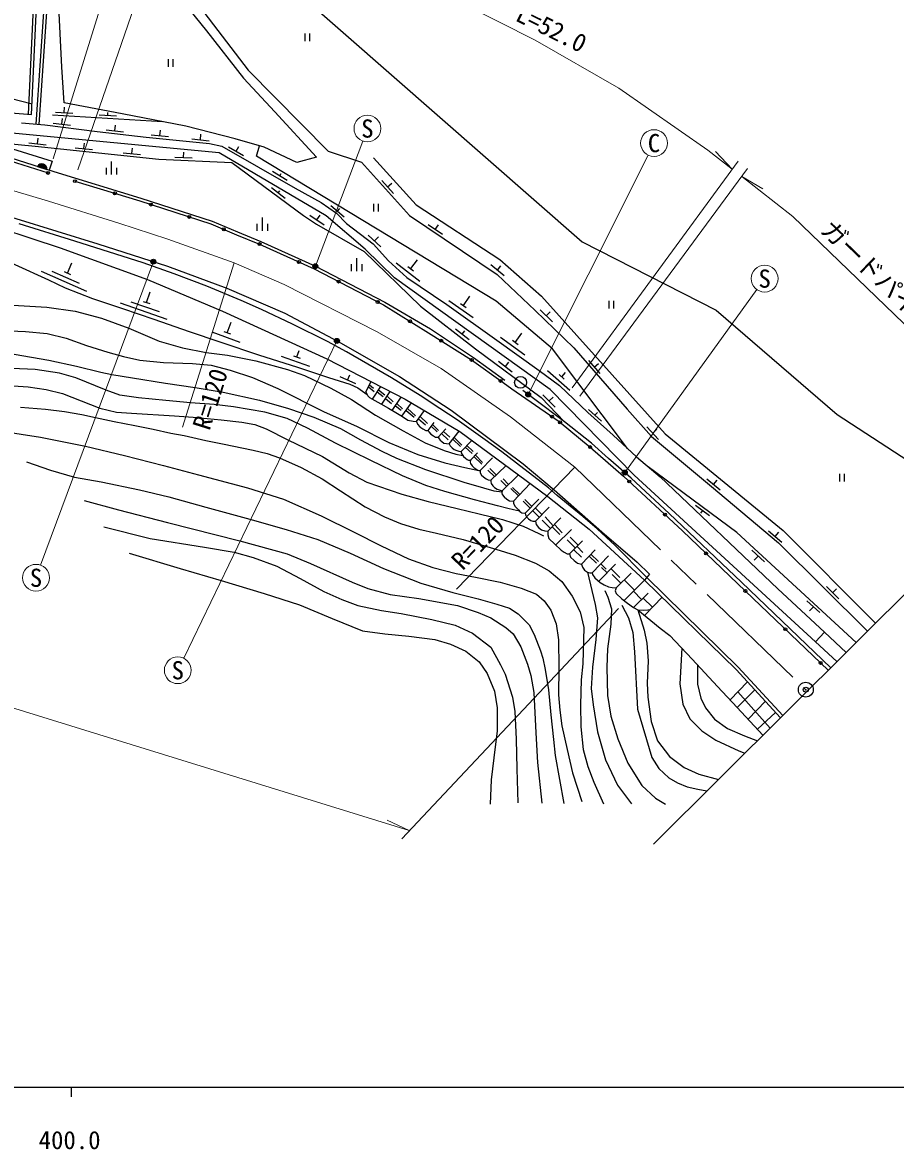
# Model space of a CAD drawing. Units: millimetres, scale not verified. Extents: x 40000 to 680000, y 20000 to 380000.
# Drawn here: x 463103 to 551005, y 198715 to 312230 of the extents above; entities that cross this region are included whole.
import ezdxf
from ezdxf.enums import TextEntityAlignment as Align

# ---------------------------------------------------------------- set-up
doc = ezdxf.new("R2010")
doc.units = ezdxf.units.MM
doc.header["$LTSCALE"] = 1000
doc.header["$PDMODE"] = 32
doc.header["$PDSIZE"] = 500
doc.linetypes.add('CHAIN', pattern=[18.5, 12, -1.5, 3.5, -1.5])
for name, color, linetype, lineweight in [('M-BGD', 7, 'Continuous', 25), ('M-BGD-HTXT', 7, 'Continuous', 13), ('M-BMK', 2, 'CHAIN', 13), ('M-BMK-OTRS', 5, 'Continuous', 25), ('M-BMK-SRVR', 3, 'Continuous', 25), ('M-STR-HTXT', 7, 'Continuous', 13), ('M-STR-STRC', 7, 'Continuous', 25), ('M-TTL-BAND', 7, 'Continuous', 25)]:
    doc.layers.add(name, color=color, linetype=linetype, lineweight=lineweight)
doc.layers.add('M-OTRS', color=6, linetype='Continuous')
doc.styles.add('ＭＳ ゴシック', font='')
doc.styles.get('ＭＳ ゴシック').set_extended_font_data('MS Gothic')

msp = doc.modelspace()

# ---------------------------------------------------------------- hatches: boundary and pattern name
at = {"layer": 'M-BGD'}
msp.add_hatch(color=256, dxfattribs=at).paths.add_polyline_path([(464601, 297736, -0.82183), (465546, 297435)])
at = {"layer": 'M-STR-STRC'}
for points in [[(476495, 288263, -1), (476056, 288024, -1)], [(492809, 287808, -1), (492370, 287569, -1)], [(494983, 280285, -1), (494544, 280046, -1)], [(514240, 274889, -1), (513801, 274650, -1)], [(523966, 267018, -1), (523527, 266779, -1)]]:
    msp.add_hatch(color=256, dxfattribs=at).paths.add_polyline_path(points)

# ---------------------------------------------------------------- linework, layer by layer
at = {"layer": 'M-BGD'}
for p, q in [((464486, 301990), (465968, 324263)), ((464785, 301966), (466268, 324243)), ((491545, 311138), (491545, 310356)), ((492012, 311138), (492012, 310356)), ((435544, 307791), (466082, 298260)), ((477783, 308552), (477783, 307769)), ((478250, 308552), (478250, 307769)), ((435367, 306725), (465674, 297080)), ((466435, 303209), (468181, 303100)), ((467308, 303154), (467343, 303716)), ((471682, 302881), (471700, 303162)), ((466135, 302946), (477195, 302256)), ((466200, 302097), (467936, 301882)), ((467068, 301990), (467137, 302548)), ((470809, 302936), (472555, 302827)), ((471539, 301439), (473277, 301232)), ((472408, 301336), (472474, 301894)), ((476055, 300911), (477796, 300736)), ((476926, 300823), (476982, 301383)), ((481015, 300414), (481071, 300974)), ((463749, 300108), (465489, 299925)), ((464619, 300017), (464678, 300576)), ((469285, 299528), (469344, 300087)), ((480144, 300501), (481885, 300327)), ((483844, 299698), (485363, 298830)), ((484604, 299264), (484883, 299752)), ((468415, 299619), (470156, 299437)), ((473233, 299114), (474974, 298932)), ((474103, 299023), (474162, 299583)), ((478447, 298666), (480196, 298588)), ((479322, 298627), (479346, 299189)), ((464601, 297736), (465546, 297435)), ((466082, 298260), (465794, 297356)), ((471544, 296911), (471544, 297607)), ((472077, 296911), (472077, 298239)), ((472610, 296911), (472610, 297607)), ((488258, 297253), (489749, 296336)), ((489003, 296795), (489151, 297034)), ((499275, 296324), (500448, 295025)), ((488158, 295607), (489542, 294535)), ((488850, 295071), (489022, 295293)), ((499861, 295674), (500279, 296051)), ((494154, 293812), (495480, 292670)), ((494817, 293241), (495045, 293505)), ((498446, 293969), (498446, 293186)), ((498913, 293969), (498913, 293186)), ((486743, 291263), (486743, 291960)), ((487276, 291263), (487276, 292592)), ((487810, 291263), (487810, 291960)), ((492019, 292832), (493479, 291867)), ((492749, 292350), (493059, 292819)), ((503943, 291884), (505394, 290906)), ((504668, 291395), (504983, 291861)), ((497915, 290824), (499196, 289631)), ((498556, 290227), (498939, 290639)), ((496778, 287183), (496778, 288511)), ((502191, 287450), (502882, 288337)), ((467615, 286999), (468070, 288028)), ((496245, 287183), (496245, 287880)), ((497311, 287183), (497311, 287880)), ((500731, 288016), (503098, 286173)), ((501915, 287665), (502467, 287235)), ((510246, 287859), (511586, 286734)), ((510916, 287296), (511278, 287727)), ((464965, 287186), (469538, 285165)), ((466061, 287194), (468805, 285981)), ((467295, 287140), (467935, 286858)), ((475578, 284027), (475945, 285091)), ((472921, 283993), (477647, 282360)), ((474013, 284092), (476848, 283112)), ((475247, 284142), (475908, 283913)), ((506022, 284245), (508465, 282504)), ((507220, 283944), (507790, 283538)), ((507505, 283741), (508158, 284657)), ((522151, 284213), (522151, 283431)), ((522618, 284213), (522618, 283431)), ((515220, 283301), (516475, 282081)), ((515847, 282691), (516239, 283094)), ((483717, 280981), (484101, 282039)), ((482154, 281071), (484973, 280046)), ((483388, 281101), (484046, 280862)), ((506704, 281394), (508074, 280305)), ((507389, 280850), (507637, 281161)), ((511238, 280527), (513674, 278775)), ((512719, 280017), (513376, 280930)), ((512435, 280221), (513003, 279812)), ((489154, 278613), (491988, 277630)), ((490388, 278661), (491049, 278432)), ((490719, 278547), (490945, 279198)), ((511041, 278120), (512422, 277046)), ((520095, 278186), (521244, 276867)), ((511732, 277583), (512077, 278027)), ((515971, 277196), (518222, 275213)), ((520669, 277526), (521094, 277896)), ((495040, 276569), (496644, 275869)), ((495842, 276219), (496067, 276735)), ((497686, 275029), (498218, 276060)), ((517131, 276774), (517657, 276311)), ((517394, 276542), (517766, 276964)), ((497952, 275545), (498512, 275052)), ((498044, 275724), (498428, 275405)), ((498336, 274282), (499168, 275569)), ((498830, 275046), (499410, 274550)), ((498961, 275249), (499573, 274726)), ((499276, 273784), (500129, 275074)), ((515513, 274726), (516751, 273489)), ((499659, 274363), (500250, 273858)), ((499806, 274585), (500413, 274014)), ((500332, 273163), (501236, 274502)), ((500647, 273630), (501237, 273169)), ((500806, 273865), (501371, 273329)), ((501304, 272574), (502267, 273920)), ((516132, 274108), (516529, 274506)), ((501721, 273157), (502529, 272494)), ((501858, 273348), (502683, 272620)), ((502787, 272049), (503583, 273138)), ((503148, 272542), (503873, 271840)), ((520100, 273260), (521399, 272087)), ((520749, 272673), (520993, 272943)), ((502985, 272320), (503689, 271712)), ((503934, 271151), (504539, 271937)), ((504253, 271565), (504864, 271017)), ((504381, 271732), (505001, 271134)), ((504965, 270452), (505736, 271321)), ((525960, 271517), (527158, 270242)), ((505306, 270837), (505962, 270191)), ((505490, 271044), (506124, 270449)), ((506057, 269796), (507076, 271061)), ((506427, 270255), (507209, 269520)), ((506567, 270429), (507349, 269660)), ((526559, 270880), (526969, 271265)), ((507272, 269037), (508359, 270120)), ((507688, 269452), (508392, 268827)), ((507858, 269622), (508481, 269014)), ((508200, 268133), (508920, 268882)), ((508559, 268507), (509343, 267743)), ((508708, 268662), (509424, 267925)), ((509202, 267103), (510419, 268376)), ((509957, 267140), (510638, 266498)), ((510172, 267325), (510808, 266662)), ((510256, 266132), (511780, 267593)), ((545380, 266771), (545380, 265988)), ((545847, 266771), (545847, 265988)), ((511269, 266104), (511855, 265498)), ((511413, 265070), (513050, 266655)), ((511490, 266272), (512053, 265690)), ((512543, 264028), (514230, 265784)), ((532015, 266274), (533353, 265146)), ((532684, 265710), (533046, 266140)), ((512263, 265285), (513037, 264542)), ((512449, 265397), (513182, 264693)), ((513525, 264010), (514218, 263328)), ((513685, 264178), (514380, 263493)), ((513707, 262810), (515095, 264219)), ((514752, 262004), (516120, 263409)), ((532267, 262545), (530862, 263589)), ((514510, 263013), (515139, 262401)), ((514799, 263267), (515406, 262676)), ((515733, 262427), (516541, 261536)), ((516007, 260983), (517310, 262332)), ((531564, 263067), (531361, 262793)), ((515436, 262088), (516284, 261269)), ((516452, 261444), (517195, 260654)), ((516658, 261657), (517457, 260820)), ((516784, 259596), (518377, 261163)), ((517953, 260123), (518784, 259298)), ((518195, 258705), (519504, 260023)), ((518233, 260403), (519063, 259579)), ((538236, 261031), (539574, 259904)), ((538905, 260468), (539268, 260898)), ((518612, 259125), (519388, 258383)), ((518942, 259457), (519541, 258858)), ((519405, 257675), (520781, 259127)), ((537816, 257900), (536527, 259083)), ((520167, 258479), (520897, 257756)), ((520346, 258667), (521086, 257950)), ((520474, 256813), (522095, 258514)), ((521333, 257714), (521865, 257155)), ((537172, 258491), (536791, 258077)), ((521137, 255954), (522808, 257664)), ((521411, 257330), (521958, 256795)), ((522370, 257216), (523242, 256331)), ((522494, 256617), (523342, 255745)), ((522866, 255282), (524386, 256760)), ((523674, 254006), (525744, 256061)), ((523687, 256080), (524718, 255042)), ((544066, 255419), (545307, 254186)), ((524623, 254948), (525448, 254098)), ((524638, 253312), (526104, 254735)), ((525747, 252516), (527518, 254333)), ((544687, 254803), (545083, 255202)), ((525605, 254251), (526545, 253335)), ((543381, 252789), (542092, 253972)), ((542737, 253380), (542356, 252966)), ((543862, 250816), (542958, 249835)), ((545112, 247851), (542958, 249835)), ((543862, 250816), (546048, 248783)), ((534361, 244008), (536114, 245822)), ((536846, 245024), (535074, 243241)), ((535123, 244797), (538376, 241145)), ((537909, 243864), (536172, 242051)), ((538938, 242742), (537098, 241046))]:
    msp.add_line(p, q, dxfattribs=at)
for points in [[(409693, 335284), (412487, 329054), (412883, 327176), (414740, 322796), (417632, 320135), (420638, 319341), (425652, 315157), (428948, 313210), (434327, 308170), (443109, 305774), (444839, 305293), (447814, 304789), (450444, 304359), (461273, 300079), (464362, 299761), (476816, 298456), (484166, 298131), (491400, 292787), (492691, 291935), (497510, 289175), (503168, 283665), (508711, 279349), (515314, 274457), (517679, 272018)], [(309682, 330174), (323038, 330764), (333717, 331487), (342981, 331735), (350566, 331460), (355835, 331158), (359826, 330646), (367766, 328742), (376025, 326373), (383781, 323449), (389076, 321552), (399822, 318175), (414529, 313677), (435458, 307011), (466247, 297212), (475007, 294544), (482182, 292229), (484765, 291138), (487094, 290184), (492590, 287689), (499584, 284048), (504192, 281386), (508526, 278503), (511663, 276203)], [(463708, 302985), (464666, 323746), (425533, 332276), (415961, 325950)], [(413467, 325934), (415961, 325950), (419249, 324220), (423780, 321912), (427878, 319881), (433771, 315262), (438273, 311869), (439592, 310789), (446009, 309250), (451556, 307947), (456213, 306041), (464058, 304058)], [(414395, 323608), (420500, 322288), (426664, 317727), (431585, 314772), (435061, 310798), (440681, 309010), (447553, 307073), (451150, 306799), (453205, 306000), (456386, 304995), (461968, 303146), (464007, 302957), (464977, 323985)], [(476895, 323779), (490523, 315536), (519460, 290131), (532954, 283257), (545146, 272733), (560230, 262902)], [(471409, 322465), (473277, 320613), (478304, 317300), (485831, 307428), (493885, 299286), (497233, 298166), (502072, 292806), (510901, 286852), (514725, 283236), (518614, 279458), (523991, 273285), (526455, 270517), (532495, 265501), (539242, 259816), (548195, 250920)], [(542958, 249835), (524703, 266650), (516248, 275263), (500571, 286500), (497618, 289409), (493666, 292759), (482888, 299108), (461685, 301117), (450057, 305389), (445568, 305853), (434746, 308929), (431381, 312760), (420290, 320589), (415726, 321889)], [(401919, 310005), (416844, 305657), (423213, 303717), (431707, 301058), (442975, 297488), (449778, 295278), (457904, 292493), (466876, 289527), (475689, 286356), (483245, 283157), (493736, 278372), (501627, 274301), (507122, 271033), (516000, 264477), (520169, 261182), (525744, 256061), (534966, 247074), (539436, 242200)], [(407542, 309292), (415250, 306988), (424554, 304210), (433918, 301311), (444617, 298018), (451579, 295805), (462429, 292498), (470687, 289945), (477701, 287685), (483661, 285487), (489505, 282949), (494889, 280099), (501070, 276574), (506273, 273194), (513499, 267787), (516653, 265165), (521451, 260944), (525000, 257867), (526229, 256669), (525744, 256061)], [(462992, 302112), (465336, 301921), (470629, 301264), (475548, 300679), (481946, 300038), (483159, 299766), (490548, 295540), (493182, 294092), (494709, 293029), (495734, 292002), (498406, 289932), (499959, 288216), (501814, 286563), (505835, 283826), (510868, 280239), (515137, 277169), (517167, 275685), (520031, 272943), (522565, 270655), (524914, 268468), (527312, 266466), (539164, 255185), (543862, 250816)], [(430094, 300594), (432763, 299467), (435970, 298239), (439945, 296735), (443600, 295266), (447753, 293693), (452289, 291952), (457221, 290035), (462343, 287874), (465728, 286315), (467398, 285503), (470138, 284431), (473182, 283426), (476309, 282346), (479879, 281108), (482975, 280067), (486961, 278722), (490705, 277534), (493904, 276459), (496055, 275792), (496872, 275433), (497798, 274776)], [(524013, 269307), (516463, 279365), (510809, 284153), (486660, 298772), (486952, 299824)], [(498442, 298594), (502725, 293882), (511181, 288355), (515359, 284661), (527810, 270806), (539712, 261069), (549009, 251731)], [(468370, 296252), (474917, 294257), (482078, 291948), (484650, 290861), (486975, 289908), (492458, 287419), (499440, 283785), (503974, 280988), (508327, 278245), (511486, 275961), (512390, 275349), (517137, 272032), (520263, 269462), (523621, 266530), (529568, 261022), (535891, 254969), (544242, 246985)], [(525960, 256333), (524968, 257343), (523733, 258627), (522772, 259554), (520957, 261216), (519534, 262464), (518627, 263210), (516956, 264588), (516054, 265352), (514598, 266499), (513570, 267270), (511361, 268975), (509464, 270362), (506870, 272199), (505136, 273353), (503139, 274646), (500257, 276435), (497884, 277833), (495742, 279054), (493811, 280115), (490296, 281844), (487156, 283335), (485130, 284225), (481666, 285685), (478383, 286925), (475260, 288025), (468356, 290216), (462768, 291965)], [(462115, 283758), (465537, 283564), (468417, 283162), (471056, 282463), (473814, 281429), (476864, 280128), (479206, 279475), (481605, 279008), (483743, 278712), (486587, 278152), (489783, 277269), (491512, 276677), (494162, 275392), (496231, 274266), (498646, 272682), (501426, 271089), (503662, 269909), (505558, 269134), (506729, 268768), (507440, 268616)], [(460304, 281227), (463412, 281110), (465597, 280910), (467486, 280453), (469550, 279703), (471700, 279032), (473260, 278598), (474917, 278234), (477310, 277976), (480234, 277881), (482110, 277717), (483999, 277225), (486265, 276484), (488822, 275359), (493424, 273046), (496803, 271534), (499986, 269913), (502907, 268729), (505643, 267894), (507649, 267426), (509042, 267095)], [(462252, 278818), (465762, 278231), (468531, 277603), (471001, 277018), (472088, 276794), (474186, 276443), (477513, 275920), (480495, 275462), (483306, 275005), (486964, 274204), (489871, 273364), (492421, 272487), (495105, 271337), (497139, 270209), (499280, 269060), (500755, 268341), (503684, 267213), (507539, 265925), (509531, 265350), (510564, 265065), (511385, 264960)], [(513150, 263023), (512536, 263141), (511965, 263286), (510920, 263536), (508607, 264152), (505636, 265004), (503707, 265593), (501356, 266567), (498176, 268120), (494619, 269864), (491795, 271374), (489759, 272329), (487515, 272973), (484351, 273527), (482404, 273768), (480008, 273938), (477543, 274161), (474763, 274420), (472887, 274697), (471539, 275188), (468473, 276458), (466809, 276896), (464389, 277280), (460420, 277449)], [(461177, 275687), (463654, 275551), (465468, 275265), (467116, 274874), (470871, 273392), (472549, 272970), (474067, 272890), (478396, 272604), (480279, 272490), (483110, 272205), (485180, 271987), (486492, 271725), (487622, 271303), (489814, 270208), (493309, 268529), (496005, 266872), (497786, 265948), (501282, 264736), (503953, 263994), (506856, 263296), (509093, 262748), (511433, 262167), (513510, 261505), (515077, 260762), (515568, 260522)], [(497686, 275029), (497861, 274632), (498049, 274444), (498273, 274316), (499198, 273830), (499954, 273382), (500710, 272945), (501372, 272531), (501915, 272177), (502423, 272083), (502787, 272049), (502860, 271778), (503119, 271495), (503421, 271296), (503710, 271145), (503934, 271151), (504024, 270994), (504217, 270777), (504476, 270609), (504700, 270458), (504965, 270452), (505042, 270282), (505166, 270166), (505334, 270022), (505528, 269866), (505797, 269812), (506057, 269796), (506154, 269578), (506358, 269378), (506584, 269228), (506824, 269112), (507046, 269050), (507272, 269037), (507281, 268877), (507361, 268718), (507520, 268514), (507706, 268350), (507880, 268204), (508015, 268137), (508200, 268133), (508182, 267956), (508210, 267817), (508371, 267571), (508543, 267398), (508733, 267262), (508889, 267174), (509042, 267095), (509202, 267103), (509199, 266881), (509312, 266650), (509535, 266468), (509778, 266282), (509997, 266152), (510256, 266132), (510255, 265988), (510288, 265805), (510460, 265560), (510642, 265407), (510905, 265243), (511103, 265149), (511413, 265070), (511358, 264850), (511405, 264677), (511593, 264471), (511873, 264204), (512155, 264047), (512543, 264028), (512547, 263802), (512668, 263530), (513040, 263146), (513190, 262979), (513387, 262852), (513707, 262810), (513735, 262645), (513848, 262448), (514064, 262223), (514276, 262071), (514496, 261995), (514752, 262004), (514824, 261678), (515048, 261361), (515365, 261114), (515682, 261014), (516007, 260983), (515999, 260643), (516115, 260264), (516691, 259682), (517353, 259069), (517645, 258884), (517934, 258719), (518195, 258705), (518291, 258389), (518662, 258032), (518979, 257771), (519405, 257675), (519474, 257386), (519693, 257056), (519980, 256874), (520245, 256786), (520474, 256813), (520495, 256638), (520737, 256310), (521266, 255839), (521666, 255575), (522116, 255375), (522494, 255318), (522866, 255282), (522784, 254973), (522892, 254714), (523462, 254167), (524016, 253749), (524638, 253312), (525067, 253080), (525627, 253022), (526085, 253073), (526332, 253116)], [(544493, 247235), (535489, 255857), (528234, 262790), (524380, 266350), (522112, 268314), (520391, 269857), (517679, 272018), (514572, 274375), (513470, 275164)], [(462911, 273479), (465420, 273293), (467343, 273057), (469066, 272739), (470458, 272457), (472314, 272058), (474424, 271644), (476257, 271282), (478024, 270860), (479385, 270617), (481555, 270128), (483226, 269803), (486338, 269160), (487733, 268803), (488975, 268375), (491151, 267425), (493281, 266258), (495122, 265068), (497601, 263446), (499539, 262426), (501158, 261754), (503021, 261207), (504781, 260778), (507471, 260140), (510769, 259194), (512721, 258573), (514741, 257786), (516124, 257010), (517411, 255932), (518462, 254465), (519253, 252884), (519616, 251300), (519539, 247619), (519370, 246025), (519282, 243518), (519335, 241285), (519567, 239006), (520011, 237286), (520639, 235705), (521595, 233544)], [(461030, 271054), (464909, 270460), (469438, 269559), (473364, 268619), (477292, 267620), (480833, 266669), (485760, 265377), (489397, 264210), (493189, 262524), (496494, 260880), (499229, 259513), (501967, 258213), (504427, 257326), (506765, 256729), (508719, 256356), (511188, 255868), (513331, 255263), (514849, 254642), (515636, 253970), (516290, 253047), (516844, 251668), (517079, 250044), (517122, 247242), (517081, 244494), (517224, 242965), (517424, 241377), (517934, 239000), (518492, 236666), (519425, 233754)], [(463488, 267968), (465921, 267133), (468321, 266436), (471014, 265950), (474894, 265154), (477829, 264441), (481555, 263409), (485991, 262193), (489661, 261169), (492831, 260165), (496103, 258767), (499436, 257227), (503219, 255749), (506439, 254817), (508988, 254184), (510870, 253657), (512135, 253244), (513003, 252677), (514108, 251546), (514635, 250589), (515269, 248933), (515480, 248196), (515739, 247078), (516072, 245023), (516299, 242484), (516559, 240025), (516754, 238388), (517614, 233576)], [(547061, 249791), (535018, 260851), (526113, 267467)], [(469322, 264077), (472780, 263131), (477710, 261882), (484999, 260026), (489736, 258715), (492096, 257723), (496301, 255866), (497883, 255208), (500126, 254601), (503011, 254216), (506893, 253502), (508996, 252814), (510274, 252259), (511772, 251308), (512513, 250642), (513270, 249339), (513953, 247592), (514298, 246443), (514598, 244759), (514778, 240679), (514950, 237692), (515411, 233581)], [(471295, 261424), (475945, 260272), (481439, 259377), (484397, 258884), (486339, 258341), (488696, 257456), (491069, 256236), (493437, 254925), (495240, 254115), (496872, 253518), (499244, 253002), (501217, 252714), (504310, 252106), (506661, 251517), (508400, 250718), (510266, 249321), (511249, 247548), (511708, 246589), (512445, 244272), (512680, 242839), (512808, 240036), (512883, 237047), (512990, 233632)], [(473837, 258793), (478971, 257231), (483108, 256019), (487449, 254708), (491006, 253590), (494267, 252190), (497346, 250958), (499569, 250648), (502008, 250432), (504609, 250069), (506190, 249621), (507753, 248921), (509087, 247843), (509895, 246672), (510636, 244867), (510909, 243190), (510909, 240873), (510572, 238153), (510302, 235936), (510181, 233485)], [(519980, 256874), (520427, 255009), (520781, 253598), (520992, 252254), (520825, 250089), (520491, 247296), (520376, 245164), (520552, 243512), (521000, 240792), (521810, 237976), (523015, 235424), (524413, 233518)], [(525960, 256333), (535181, 247283), (539648, 242412)], [(521727, 255032), (522056, 254338), (522412, 253161), (522341, 251615), (522002, 249130), (521931, 247300), (522002, 244452), (522349, 242376), (523034, 240083), (524065, 237626), (525454, 235373), (526850, 234093), (527855, 233498)], [(523459, 253535), (524120, 252262), (524544, 250801), (524733, 248837), (525017, 243078), (526458, 238208), (527185, 237075), (528195, 236136), (529046, 235640), (530038, 235233), (531102, 235020), (532026, 234823)], [(525067, 253080), (527321, 251209), (528275, 250499), (530522, 248105), (533100, 245363), (535074, 243241), (537662, 240434)], [(525067, 253080), (525717, 251024), (525976, 249729), (526105, 247922), (525994, 245672), (526068, 244270), (526402, 241827), (527030, 239890), (528248, 238304), (529743, 237197), (531201, 236515), (533182, 235974)], [(529493, 249201), (529303, 245632), (529586, 243582), (530299, 242096), (531518, 240893), (532932, 239937), (535250, 238867), (535847, 238627)], [(531078, 247514), (531070, 245595), (531406, 244185), (531880, 243184), (532768, 242070), (534100, 241133), (535797, 240364), (537113, 239887)]]:
    msp.add_lwpolyline(points, dxfattribs=at)
msp.add_lwpolyline([(492719, 298657), (490739, 298133), (487439, 299685), (484527, 300519), (479538, 301799), (473145, 303045), (467302, 304131), (467050, 307720), (466389, 321333), (467592, 322264), (469883, 321682), (470854, 321488), (472892, 320033), (476912, 317238), (481629, 311399), (485339, 306615), (488503, 303220)], close=True, dxfattribs=at)
for centre, radius in [((465674, 297080), 150), ((468370, 296252), 150), ((472408, 295022), 150), ((476031, 293898), 150), ((479890, 292654), 150), ((483364, 291405), 150), ((486975, 289908), 150), ((490942, 288108), 150), ((494925, 286135), 150), ((498868, 284083), 150), ((502125, 282129), 150), ((505266, 280174), 150), ((508327, 278245), 150), ((511242, 276138), 150), ((513250, 275986), 600), ((516410, 272539), 150), ((517231, 271954), 150), ((520263, 269462), 150), ((524194, 265999), 150), ((527789, 262670), 150), ((531941, 258750), 150), ((535891, 254969), 150), ((539911, 251125), 150), ((543465, 247727), 150)]:
    msp.add_circle(centre, radius, dxfattribs=at)
msp.add_arc((465044, 297492), 505, 353.51701, 151.1752, dxfattribs=at)
at = {"layer": 'M-BGD-HTXT'}
for p, q in [((492590, 287689), (497354, 300292)), ((514021, 274769), (526088, 298878)), ((476276, 288144), (464926, 257567)), ((523746, 266899), (537042, 285340)), ((494764, 280165), (479339, 248193))]:
    msp.add_line(p, q, dxfattribs=at)
for centre in [(497831, 301555), (526693, 300085), (537832, 286435), (464457, 256301), (478736, 246986)]:
    msp.add_circle(centre, 1350, dxfattribs=at)
at = {"layer": 'M-BMK'}
msp.add_lwpolyline([(389390, 317907), (459740, 296000), (465719, 294237), (472798, 292015), (477741, 290419), (484408, 288015), (489438, 285849), (498827, 281078), (505252, 277380), (512255, 272507), (518704, 267444), (541978, 245028)], dxfattribs=at)
at = {"layer": 'M-BMK-OTRS'}
msp.add_line((526637, 229459), (557017, 259703), dxfattribs=at)
at = {"layer": 'M-BMK-SRVR'}
msp.add_circle((541978, 245028), 750, dxfattribs=at)
at = {"layer": 'M-OTRS'}
msp.add_point((541978, 245028), dxfattribs=at)
at = {"layer": 'M-STR-HTXT'}
for p, q in [((466189, 298511), (475154, 327327)), ((478598, 326257), (468687, 297401)), ((534569, 297462), (532868, 299232)), ((518458, 275440), (535159, 298269)), ((519213, 274603), (536117, 297517)), ((535523, 296712), (537646, 295480)), ((479199, 271464), (484408, 288015)), ((518704, 267444), (506786, 255150)), ((523111, 253214), (501290, 230017)), ((502052, 230828), (499831, 231873))]:
    msp.add_line(p, q, dxfattribs=at)
for points in [[(478273, 325311), (482934, 323848), (488543, 322037), (496692, 319098), (503626, 316112), (514737, 310466), (523157, 305620), (532128, 299378), (534569, 297462)], [(535523, 296712), (540662, 292677), (565810, 268457)], [(303055, 273766), (331211, 274914), (349771, 274826), (362304, 273584), (368115, 272266), (502052, 230828)]]:
    msp.add_lwpolyline(points, dxfattribs=at)
at = {"layer": 'M-STR-STRC'}
for centre in [(476276, 288144), (492590, 287689), (494764, 280165), (514021, 274769), (523746, 266899)]:
    msp.add_circle(centre, 250, dxfattribs=at)
at = {"layer": 'M-TTL-BAND'}
for p, q in [((40000, 205000), (579000, 205000)), ((468000, 205000), (468000, 204000))]:
    msp.add_line(p, q, dxfattribs=at)

# ---------------------------------------------------------------- texts
at = {"layer": 'M-BGD-HTXT', "style": 'ＭＳ ゴシック'}
for s, p in [('S', (497831, 301555)), ('C', (526693, 300085)), ('S', (537832, 286435)), ('S', (464457, 256301)), ('S', (478736, 246986))]:
    msp.add_text(s, height=1833, dxfattribs=at).set_placement(p, align=Align.MIDDLE_CENTER)
at = {"layer": 'M-STR-HTXT', "style": 'ＭＳ ゴシック'}
for s, rotation, p in [('ガードパイプ L=52.0', 333.453, (508450, 313948)), ('ガードパイプ L=36.0', 316.077, (551506, 282581)), ('R=120', 72.532, (483395, 273862)), ('R=120', 45.891, (509994, 258812))]:
    msp.add_text(s, height=1833, rotation=rotation, dxfattribs=at).set_placement(p, align=Align.BOTTOM_CENTER)
at = {"layer": 'M-TTL-BAND', "style": 'ＭＳ ゴシック'}
msp.add_text('400.0', height=1833, dxfattribs=at).set_placement((467844, 198195), align=Align.BOTTOM_CENTER)

doc.saveas('drawing.dxf')
